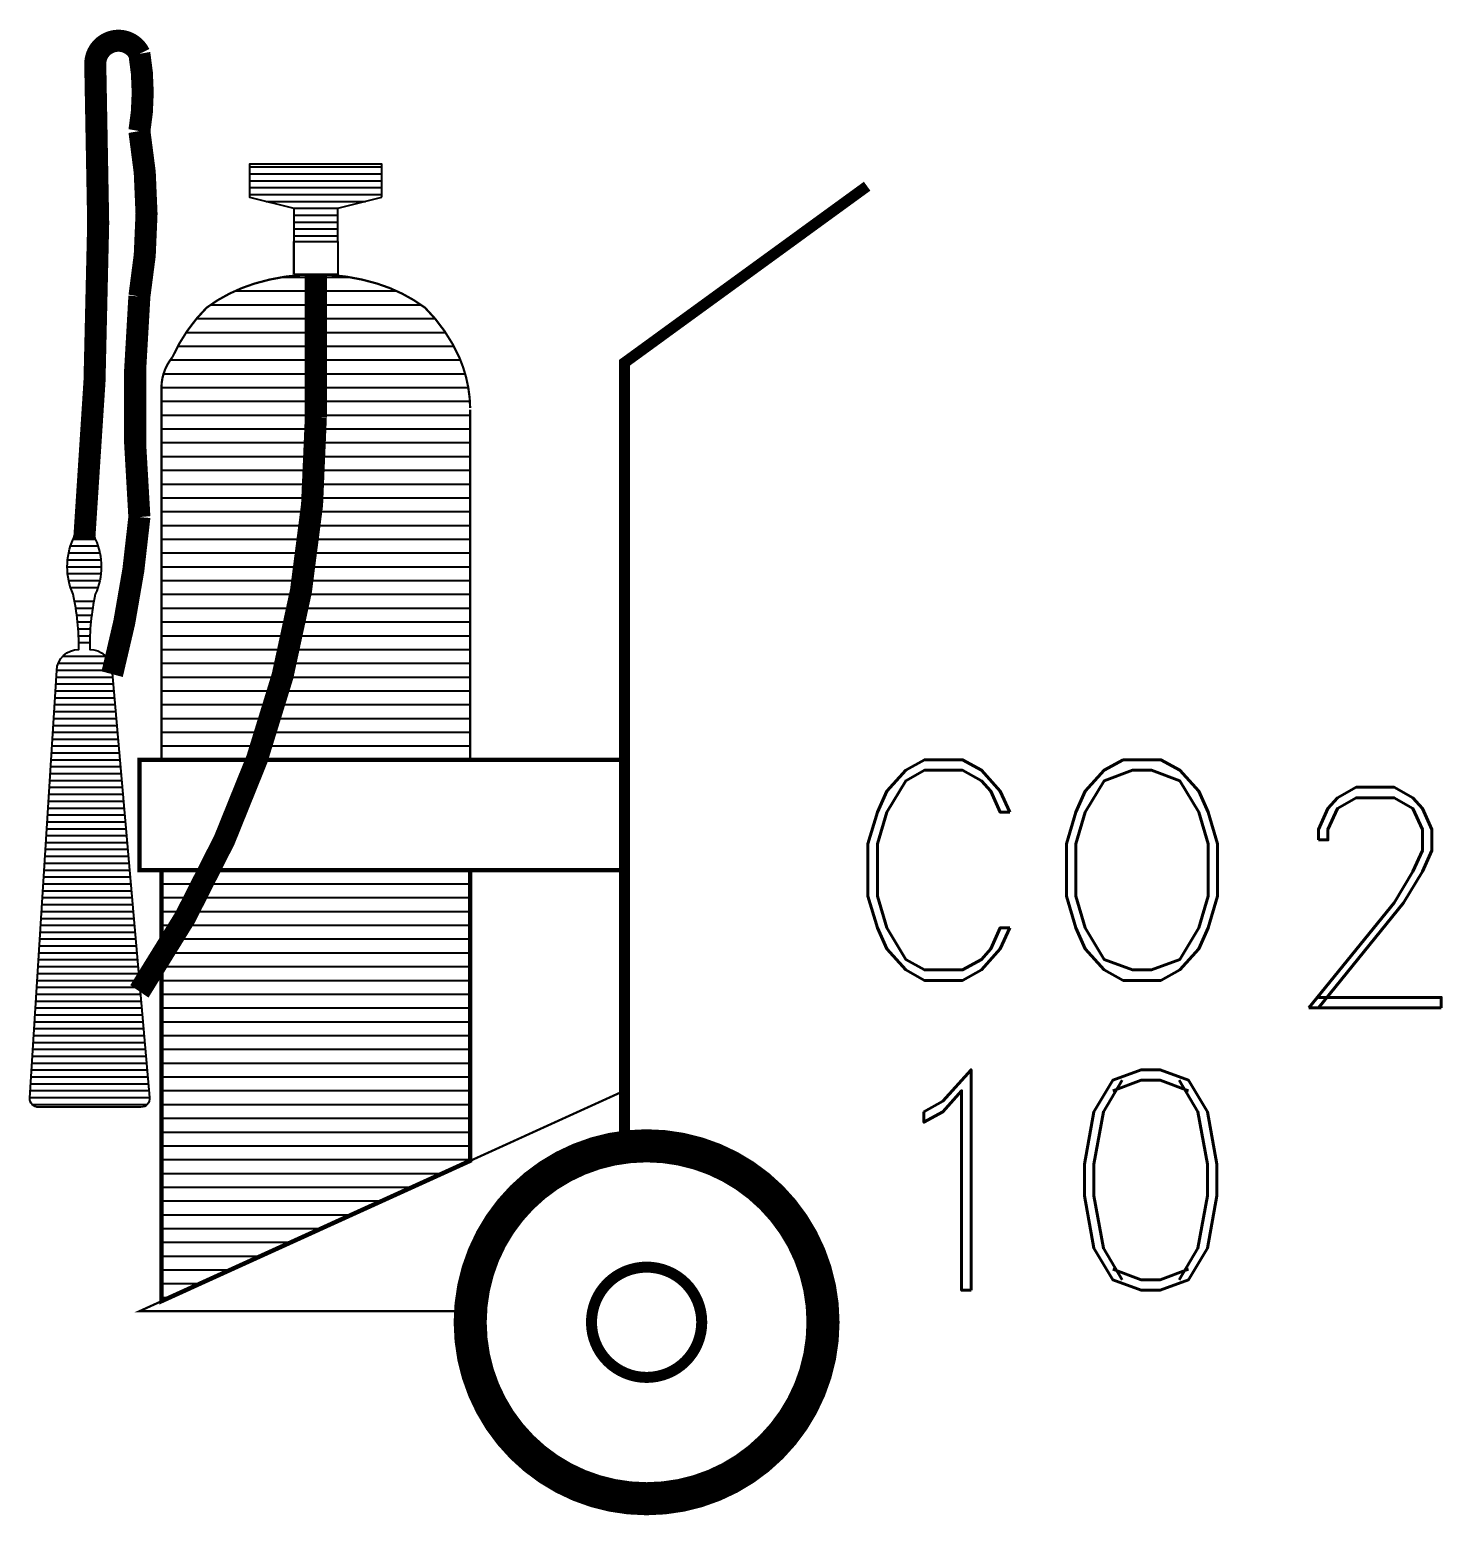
# Model space of a CAD drawing. Header units: millimetres. Extents: x -3 to 2253, y -3 to 1300.
# Drawn here: x 1601.16 to 1613.96, y -1.85 to 11.62 of the extents above; entities that cross this region are included whole.
import ezdxf

# ---------------------------------------------------------------- set-up
doc = ezdxf.new("R2010")
doc.units = ezdxf.units.MM
for name, color, linetype in [('ROOD', 1, 'Continuous'), ('TXT', 7, 'Continuous'), ('VEILIG', 7, 'Continuous')]:
    doc.layers.add(name, color=color, linetype=linetype)
doc.styles.add('ROMAND', font='romand')

# ---------------------------------------------------------------- blocks, each defined once
blk = doc.blocks.new('*X61')
at = {"color": 0}
for p, q in [((91.15, 48.375), (92.35, 48.375)), ((91.15, 48.3125), (92.35, 48.3125)), ((91.15, 48.25), (92.35, 48.25)), ((91.15, 48.1875), (92.35, 48.1875)), ((91.15, 48.125), (92.35, 48.125)), ((91.3, 48.0625), (92.2, 48.0625)), ((91.55, 48), (91.95, 48)), ((91.55, 47.9375), (91.95, 47.9375)), ((91.55, 47.875), (91.95, 47.875)), ((91.55, 47.8125), (91.95, 47.8125)), ((91.55, 47.75), (91.95, 47.75))]:
    blk.add_line(p, q, dxfattribs=at)
blk = doc.blocks.new('*X58')
at = {"color": 0}
for p, q in [((90.891, 43.125), (90.909, 43.125)), ((90.8, 43), (91, 43)), ((90.827, 43.062), (90.973, 43.062)), ((90.759, 42.875), (91.041, 42.875)), ((90.776, 42.938), (91.024, 42.938)), ((90.746, 42.75), (91.054, 42.75)), ((90.749, 42.812), (91.051, 42.812)), ((90.749, 42.688), (91.051, 42.688)), ((90.759, 42.625), (91.041, 42.625)), ((90.776, 42.562), (91.024, 42.562)), ((90.813, 42.438), (90.987, 42.438)), ((90.824, 42.375), (90.976, 42.375)), ((90.833, 42.312), (90.967, 42.312)), ((90.84, 42.25), (90.96, 42.25)), ((90.845, 42.188), (90.955, 42.188)), ((90.848, 42.125), (90.952, 42.125)), ((90.85, 42.062), (90.95, 42.062)), ((90.705, 41.938), (91.095, 41.938)), ((90.65, 41.812), (91.15, 41.812)), ((90.665, 41.875), (91.135, 41.875)), ((90.639, 41.625), (91.166, 41.625)), ((90.643, 41.688), (91.161, 41.688)), ((90.646, 41.75), (91.155, 41.75)), ((90.631, 41.5), (91.177, 41.5)), ((90.635, 41.562), (91.172, 41.562)), ((90.623, 41.375), (91.188, 41.375)), ((90.627, 41.438), (91.183, 41.438)), ((90.615, 41.25), (91.2, 41.25)), ((90.619, 41.312), (91.194, 41.312)), ((90.607, 41.125), (91.211, 41.125)), ((90.611, 41.188), (91.205, 41.188)), ((90.599, 41), (91.222, 41)), ((90.603, 41.062), (91.216, 41.062)), ((90.587, 40.812), (91.238, 40.812)), ((90.591, 40.875), (91.233, 40.875)), ((90.595, 40.938), (91.227, 40.938)), ((90.58, 40.688), (91.249, 40.688)), ((90.584, 40.75), (91.244, 40.75)), ((90.572, 40.562), (91.261, 40.562)), ((90.576, 40.625), (91.255, 40.625)), ((90.564, 40.438), (91.272, 40.438)), ((90.568, 40.5), (91.266, 40.5)), ((90.556, 40.312), (91.283, 40.312)), ((90.56, 40.375), (91.277, 40.375)), ((90.548, 40.188), (91.294, 40.188)), ((90.552, 40.25), (91.288, 40.25)), ((90.54, 40.062), (91.305, 40.062)), ((90.544, 40.125), (91.299, 40.125)), ((90.528, 39.875), (91.322, 39.875)), ((90.532, 39.938), (91.316, 39.938)), ((90.536, 40), (91.31, 40)), ((90.521, 39.75), (91.333, 39.75)), ((90.525, 39.812), (91.327, 39.812)), ((90.513, 39.625), (91.344, 39.625)), ((90.517, 39.688), (91.338, 39.688)), ((90.505, 39.5), (91.355, 39.5)), ((90.509, 39.562), (91.349, 39.562)), ((90.497, 39.375), (91.366, 39.375)), ((90.501, 39.438), (91.36, 39.438)), ((90.489, 39.25), (91.377, 39.25)), ((90.493, 39.312), (91.371, 39.312)), ((90.477, 39.062), (91.394, 39.062)), ((90.481, 39.125), (91.388, 39.125)), ((90.485, 39.188), (91.383, 39.188)), ((90.469, 38.938), (91.405, 38.938)), ((90.473, 39), (91.399, 39)), ((90.462, 38.812), (91.416, 38.812)), ((90.466, 38.875), (91.41, 38.875)), ((90.454, 38.688), (91.427, 38.688)), ((90.458, 38.75), (91.421, 38.75)), ((90.446, 38.562), (91.438, 38.562)), ((90.45, 38.625), (91.432, 38.625)), ((90.438, 38.438), (91.449, 38.438)), ((90.442, 38.5), (91.443, 38.5)), ((90.43, 38.312), (91.46, 38.312)), ((90.434, 38.375), (91.455, 38.375)), ((90.418, 38.125), (91.477, 38.125)), ((90.422, 38.188), (91.471, 38.188)), ((90.426, 38.25), (91.466, 38.25)), ((90.411, 38), (91.488, 38)), ((90.414, 38.062), (91.482, 38.062)), ((90.407, 37.938), (91.493, 37.938)), ((90.428, 37.875), (91.472, 37.875))]:
    blk.add_line(p, q, dxfattribs=at)
blk = doc.blocks.new('*X59')
at = {"color": 0}
for p, q in [((90.35, 41.875), (93.15, 41.875)), ((90.35, 41.75), (93.15, 41.75)), ((90.35, 41.625), (93.15, 41.625)), ((90.35, 41.5), (93.15, 41.5)), ((90.35, 41.375), (93.15, 41.375)), ((90.35, 41.25), (93.15, 41.25)), ((90.35, 41.125), (93.15, 41.125)), ((90.35, 41), (93.15, 41)), ((90.35, 40.875), (93.15, 40.875)), ((90.35, 40.75), (93.15, 40.75)), ((90.35, 40.625), (93.15, 40.625)), ((90.35, 40.5), (93.15, 40.5)), ((90.35, 40.375), (93.15, 40.375)), ((90.35, 40.25), (93.15, 40.25)), ((90.35, 40.125), (93.15, 40.125)), ((90.35, 40), (93.15, 40)), ((90.35, 39.875), (93.15, 39.875)), ((90.35, 39.75), (93.15, 39.75)), ((90.35, 39.625), (93.15, 39.625)), ((90.35, 39.5), (93.15, 39.5)), ((90.35, 39.375), (93.15, 39.375)), ((90.35, 39.25), (92.9, 39.25)), ((90.35, 39.125), (92.625, 39.125)), ((90.35, 39), (92.35, 39)), ((90.35, 38.875), (92.075, 38.875)), ((90.35, 38.75), (91.8, 38.75)), ((90.35, 38.625), (91.525, 38.625)), ((90.35, 38.5), (91.25, 38.5)), ((90.35, 38.375), (90.975, 38.375)), ((90.35, 38.25), (90.7, 38.25)), ((90.35, 38.125), (90.425, 38.125))]:
    blk.add_line(p, q, dxfattribs=at)
blk = doc.blocks.new('*X60')
at = {"color": 0}
for p, q in [((91.443, 47.375), (92.057, 47.375)), ((91.017, 47.25), (92.483, 47.25)), ((90.796, 47.125), (92.704, 47.125)), ((90.575, 46.875), (92.925, 46.875)), ((90.669, 47), (92.831, 47)), ((90.499, 46.75), (93.001, 46.75)), ((90.431, 46.625), (93.061, 46.625)), ((90.369, 46.5), (93.104, 46.5)), ((90.35, 46.375), (93.133, 46.375)), ((90.35, 46.25), (93.147, 46.25)), ((90.35, 46.125), (93.15, 46.125)), ((90.35, 46), (93.15, 46)), ((90.35, 45.875), (93.15, 45.875)), ((90.35, 45.75), (93.15, 45.75)), ((90.35, 45.625), (93.15, 45.625)), ((90.35, 45.5), (93.15, 45.5)), ((90.35, 45.375), (93.15, 45.375)), ((90.35, 45.25), (93.15, 45.25)), ((90.35, 45.125), (93.15, 45.125)), ((90.35, 45), (93.15, 45)), ((90.35, 44.875), (93.15, 44.875)), ((90.35, 44.75), (93.15, 44.75)), ((90.35, 44.625), (93.15, 44.625)), ((90.35, 44.5), (93.15, 44.5)), ((90.35, 44.375), (93.15, 44.375)), ((90.35, 44.25), (93.15, 44.25)), ((90.35, 44.125), (93.15, 44.125)), ((90.35, 44), (93.15, 44)), ((90.35, 43.875), (93.15, 43.875)), ((90.35, 43.75), (93.15, 43.75)), ((90.35, 43.625), (93.15, 43.625)), ((90.35, 43.5), (93.15, 43.5)), ((90.35, 43.375), (93.15, 43.375)), ((90.35, 43.25), (93.15, 43.25)), ((90.35, 43.125), (93.15, 43.125)), ((90.35, 43), (93.15, 43))]:
    blk.add_line(p, q, dxfattribs=at)
blk = doc.blocks.new('0204')
at = {"layer": 'VEILIG'}
for p, q in [((-1.05, 4.7), (-1.05, 4.4)), ((-1.05, 4.4), (-1.45, 4.4))]:
    blk.add_line(p, q, dxfattribs=at)
for points, const_width in [([(-3.35, 2, 0.03122), (-3.25, 6.3, -0.812792), (-2.85, 6.4, -0.08646), (-2.85, 5.7, -0.086403), (-2.85, 4.2, 0.043175), (-2.85, 2.2, -0.043714), (-3.097, 0.776, 0.215027)], 0.2), ([(-1.25, 4.4), (-1.25, 3.1, -0.150136), (-2.85, -2.1, 0.232394)], 0.2), ([(0.15, 3.188, 0.098815), (0.051, 3.649, 0.091066), (-0.26, 4.099, 0.084661), (-0.697, 4.318, 0.073854), (-1.25, 4.4, 0.073854), (-1.803, 4.318, 0.084661), (-2.24, 4.099, 0.091066), (-2.551, 3.649, 0.171526), (-2.65, 3.373), (-2.65, 0)], 0.02), ([(1.25, -5.1, 1), (2.25, -5.1, 1), (1.25, -5.1, 1)], 0.1)]:
    blk.add_lwpolyline(points, format="xyb", dxfattribs=dict(at, const_width=const_width))
blk.add_lwpolyline([(-0.65, 5.1), (-0.65, 5.4), (-1.85, 5.4), (-1.85, 5.1), (-1.45, 5), (-1.45, 4.7), (-1.05, 4.7), (-1.05, 5)], close=True, dxfattribs=at)
for points, const_width in [([(1.55, -3.5), (1.55, 3.6), (3.75, 5.2)], 0.1), ([(-1.45, 4.7), (-1.45, 4.4)], 0.02), ([(0.15, 0), (0.15, 3.173)], 0.02), ([(1.55, -1), (-2.85, -1), (-2.85, 0), (1.55, 0)], 0.04), ([(0.15, -1), (0.15, -3.636), (-2.65, -4.909), (-2.65, -1)], 0.04), ([(1.55, -3.513), (1.55, -3), (-2.85, -5), (0.153, -5)], 0.02)]:
    blk.add_lwpolyline(points, dxfattribs=dict(at, const_width=const_width))
blk.add_lwpolyline([(-3.3, 2.1, -0.078461), (-3.25, 2, -0.216637), (-3.25, 1.5, 0.058232), (-3.3, 1, -0.385314), (-3.101, 0.82), (-2.757, -3.062, -0.443716), (-2.836, -3.15), (-3.764, -3.15, -0.428923), (-3.844, -3.066), (-3.6, 0.81, -0.399656), (-3.4, 1, 0.058232), (-3.45, 1.5, -0.216637), (-3.45, 2, -0.078461), (-3.4, 2.1, -0.514618)], format="xyb", close=True, dxfattribs=at)
at = {"layer": 'VEILIG', "const_width": 0.3}
blk.add_lwpolyline([(0.15, -5.1, 1), (3.35, -5.1, 1)], format="xyb", close=True, dxfattribs=at)
at = {"layer": 'ROOD'}
for name in ['*X60', '*X59']:
    blk.add_blockref(name, (-93, -43), dxfattribs=at)
at = {"layer": 'VEILIG'}
for name, p in [('*X61', (-93, -43)), ('*X58', (-94.25, -41))]:
    blk.add_blockref(name, p, dxfattribs=at)
at = {"layer": 'TXT', "style": 'ROMAND'}
for s, p in [('CO', (3.5, -2)), ('2', (7.5, -2.25)), ('10', (3.75, -4.81))]:
    blk.add_text(s, height=2, dxfattribs=at).set_placement(p)

msp = doc.modelspace()

# ---------------------------------------------------------------- block references
msp.add_blockref('0204', (1605, 5))

doc.saveas('drawing.dxf')
